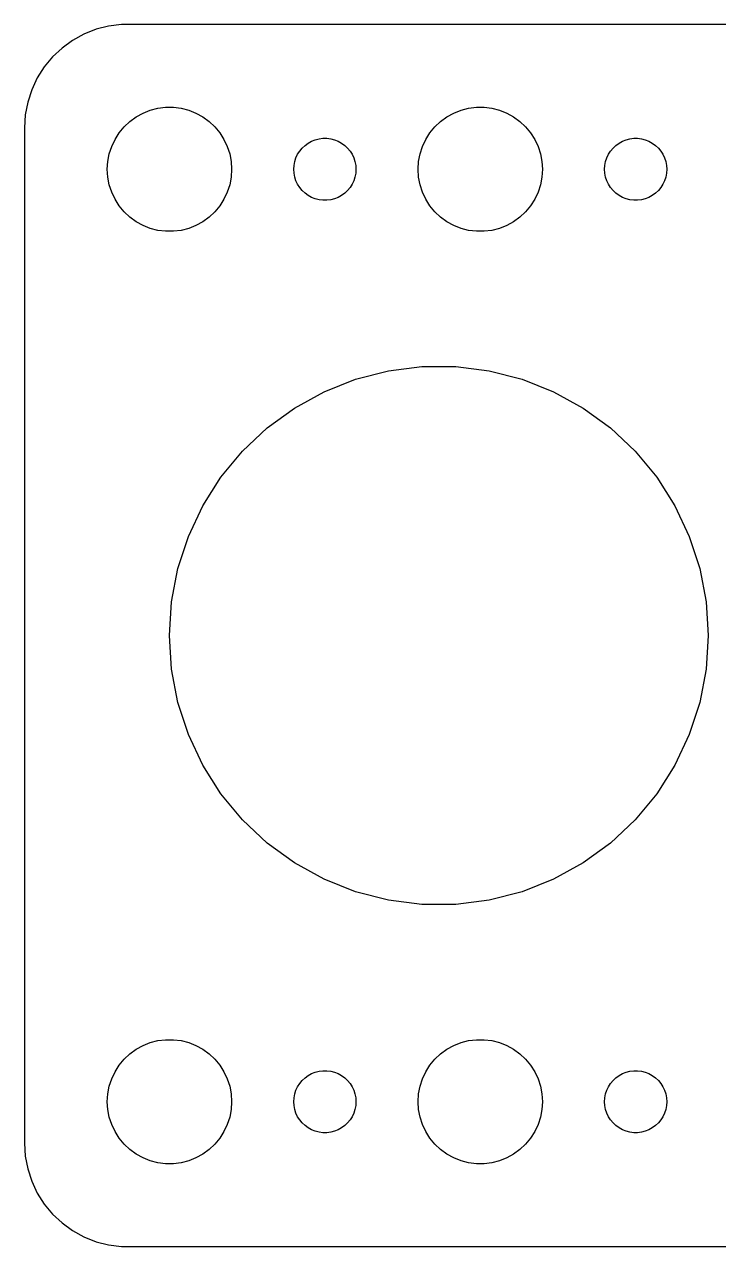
# Model space of a CAD drawing. Header units: metres. Extents: x -82 to 82, y 40 to 98.
# Drawn here: x -82 to -48.5, y 39.5 to 98.5 of the extents above; entities that cross this region are included whole.
import ezdxf

# ---------------------------------------------------------------- set-up
doc = ezdxf.new("R2010")
doc.units = ezdxf.units.M

msp = doc.modelspace()

# ---------------------------------------------------------------- linework, layer by layer
for p, q in [((-79.1289, 98.0241), (-79.6791, 97.7216)), ((-78.5451, 98.2553), (-79.1289, 98.0241)), ((-77.9369, 98.4114), (-78.5451, 98.2553)), ((-77.3139, 98.4901), (-77.9369, 98.4114)), ((77.3139, 98.4901), (-77.3139, 98.4901)), ((-80.1871, 97.3526), (-80.6448, 96.9227)), ((-79.6791, 97.7216), (-80.1871, 97.3526)), ((-80.6448, 96.9227), (-81.0451, 96.4389)), ((-81.0451, 96.4389), (-81.3815, 95.9088)), ((-81.3815, 95.9088), (-81.6489, 95.3406)), ((-81.6489, 95.3406), (-81.8429, 94.7434)), ((-81.8429, 94.7434), (-81.9606, 94.1267)), ((-75.927, 94.3532), (-75.5621, 94.4469)), ((-75.5621, 94.4469), (-75.1884, 94.4941)), ((-75.1884, 94.4941), (-74.8116, 94.4941)), ((-74.8116, 94.4941), (-74.4379, 94.4469)), ((-74.4379, 94.4469), (-74.073, 94.3532)), ((-60.927, 94.3532), (-60.5621, 94.4469)), ((-60.5621, 94.4469), (-60.1884, 94.4941)), ((-60.1884, 94.4941), (-59.8116, 94.4941)), ((-59.8116, 94.4941), (-59.4379, 94.4469)), ((-59.4379, 94.4469), (-59.0729, 94.3532)), ((-81.9606, 94.1267), (-82, 93.5)), ((-77.1869, 93.5536), (-76.9123, 93.8115)), ((-76.9123, 93.8115), (-76.6075, 94.033)), ((-76.6075, 94.033), (-76.2773, 94.2145)), ((-76.2773, 94.2145), (-75.927, 94.3532)), ((-74.073, 94.3532), (-73.7227, 94.2145)), ((-73.7227, 94.2145), (-73.3925, 94.033)), ((-73.3925, 94.033), (-73.0877, 93.8115)), ((-73.0877, 93.8115), (-72.8131, 93.5536)), ((-62.1869, 93.5536), (-61.9123, 93.8115)), ((-61.9123, 93.8115), (-61.6075, 94.033)), ((-61.6075, 94.033), (-61.2773, 94.2145)), ((-61.2773, 94.2145), (-60.927, 94.3532)), ((-59.0729, 94.3532), (-58.7227, 94.2145)), ((-58.7227, 94.2145), (-58.3925, 94.033)), ((-58.3925, 94.033), (-58.0877, 93.8115)), ((-58.0877, 93.8115), (-57.8131, 93.5536)), ((-82, 93.5), (-82, 44.5)), ((-77.6289, 92.9453), (-77.427, 93.2634)), ((-77.427, 93.2634), (-77.1869, 93.5536)), ((-72.8131, 93.5536), (-72.573, 93.2634)), ((-72.573, 93.2634), (-72.3711, 92.9453)), ((-62.6289, 92.9453), (-62.427, 93.2634)), ((-62.427, 93.2634), (-62.1869, 93.5536)), ((-57.8131, 93.5536), (-57.5729, 93.2634)), ((-57.5729, 93.2634), (-57.3711, 92.9453)), ((-77.9057, 92.2461), (-77.7893, 92.6044)), ((-77.7893, 92.6044), (-77.6289, 92.9453)), ((-72.3711, 92.9453), (-72.2107, 92.6044)), ((-72.2107, 92.6044), (-72.0943, 92.2461)), ((-68.5934, 92.5268), (-68.4561, 92.6558)), ((-68.4561, 92.6558), (-68.3037, 92.7665)), ((-68.3037, 92.7665), (-68.1387, 92.8572)), ((-68.1387, 92.8572), (-67.9635, 92.9266)), ((-67.9635, 92.9266), (-67.7811, 92.9734)), ((-67.7811, 92.9734), (-67.5942, 92.997)), ((-67.5942, 92.997), (-67.4058, 92.997)), ((-67.4058, 92.997), (-67.2189, 92.9734)), ((-67.2189, 92.9734), (-67.0365, 92.9266)), ((-67.0365, 92.9266), (-66.8613, 92.8572)), ((-66.8613, 92.8572), (-66.6963, 92.7665)), ((-66.6963, 92.7665), (-66.5439, 92.6558)), ((-66.5439, 92.6558), (-66.4065, 92.5268)), ((-62.9057, 92.2461), (-62.7893, 92.6044)), ((-62.7893, 92.6044), (-62.6289, 92.9453)), ((-57.3711, 92.9453), (-57.2107, 92.6044)), ((-57.2107, 92.6044), (-57.0942, 92.2461)), ((-53.5934, 92.5268), (-53.4561, 92.6558)), ((-53.4561, 92.6558), (-53.3037, 92.7665)), ((-53.3037, 92.7665), (-53.1387, 92.8572)), ((-53.1387, 92.8572), (-52.9635, 92.9266)), ((-52.9635, 92.9266), (-52.7811, 92.9734)), ((-52.7811, 92.9734), (-52.5942, 92.997)), ((-52.5942, 92.997), (-52.4058, 92.997)), ((-52.4058, 92.997), (-52.2189, 92.9734)), ((-52.2189, 92.9734), (-52.0365, 92.9266)), ((-52.0365, 92.9266), (-51.8613, 92.8572)), ((-51.8613, 92.8572), (-51.6963, 92.7665)), ((-51.6963, 92.7665), (-51.5439, 92.6558)), ((-51.5439, 92.6558), (-51.4065, 92.5268)), ((-77.9763, 91.876), (-77.9057, 92.2461)), ((-72.0943, 92.2461), (-72.0237, 91.876)), ((-68.9529, 91.873), (-68.8947, 92.0522)), ((-68.8947, 92.0522), (-68.8145, 92.2226)), ((-68.8145, 92.2226), (-68.7135, 92.3817)), ((-68.7135, 92.3817), (-68.5934, 92.5268)), ((-66.4065, 92.5268), (-66.2865, 92.3817)), ((-66.2865, 92.3817), (-66.1855, 92.2226)), ((-66.1855, 92.2226), (-66.1053, 92.0522)), ((-66.1053, 92.0522), (-66.0471, 91.873)), ((-62.9763, 91.876), (-62.9057, 92.2461)), ((-57.0942, 92.2461), (-57.0237, 91.876)), ((-53.9529, 91.873), (-53.8947, 92.0522)), ((-53.8947, 92.0522), (-53.8145, 92.2226)), ((-53.8145, 92.2226), (-53.7135, 92.3817)), ((-53.7135, 92.3817), (-53.5934, 92.5268)), ((-51.4065, 92.5268), (-51.2865, 92.3817)), ((-51.2865, 92.3817), (-51.1855, 92.2226)), ((-51.1855, 92.2226), (-51.1053, 92.0522)), ((-51.1053, 92.0522), (-51.0471, 91.873)), ((-78, 91.5), (-77.9763, 91.876)), ((-77.9763, 91.124), (-78, 91.5)), ((-72.0237, 91.876), (-72, 91.5)), ((-72, 91.5), (-72.0237, 91.124)), ((-69, 91.5), (-68.9882, 91.688)), ((-68.9882, 91.312), (-69, 91.5)), ((-68.9882, 91.688), (-68.9529, 91.873)), ((-66.0471, 91.873), (-66.0118, 91.688)), ((-66.0118, 91.688), (-66, 91.5)), ((-66, 91.5), (-66.0118, 91.312)), ((-63, 91.5), (-62.9763, 91.876)), ((-62.9763, 91.124), (-63, 91.5)), ((-57.0237, 91.876), (-57, 91.5)), ((-57, 91.5), (-57.0237, 91.124)), ((-54, 91.5), (-53.9882, 91.688)), ((-53.9882, 91.312), (-54, 91.5)), ((-53.9882, 91.688), (-53.9529, 91.873)), ((-51.0471, 91.873), (-51.0118, 91.688)), ((-51.0118, 91.688), (-51, 91.5)), ((-51, 91.5), (-51.0118, 91.312)), ((-77.9057, 90.7539), (-77.9763, 91.124)), ((-72.0237, 91.124), (-72.0943, 90.7539)), ((-68.9529, 91.127), (-68.9882, 91.312)), ((-68.8947, 90.9478), (-68.9529, 91.127)), ((-68.8145, 90.7774), (-68.8947, 90.9478)), ((-66.1053, 90.9478), (-66.1855, 90.7774)), ((-66.0471, 91.127), (-66.1053, 90.9478)), ((-66.0118, 91.312), (-66.0471, 91.127)), ((-62.9057, 90.7539), (-62.9763, 91.124)), ((-57.0237, 91.124), (-57.0942, 90.7539)), ((-53.9529, 91.127), (-53.9882, 91.312)), ((-53.8947, 90.9478), (-53.9529, 91.127)), ((-53.8145, 90.7774), (-53.8947, 90.9478)), ((-51.1053, 90.9478), (-51.1855, 90.7774)), ((-51.0471, 91.127), (-51.1053, 90.9478)), ((-51.0118, 91.312), (-51.0471, 91.127)), ((-77.7893, 90.3956), (-77.9057, 90.7539)), ((-77.6289, 90.0547), (-77.7893, 90.3956)), ((-72.2107, 90.3956), (-72.3711, 90.0547)), ((-72.0943, 90.7539), (-72.2107, 90.3956)), ((-68.7135, 90.6183), (-68.8145, 90.7774)), ((-68.5934, 90.4732), (-68.7135, 90.6183)), ((-68.4561, 90.3442), (-68.5934, 90.4732)), ((-68.3037, 90.2335), (-68.4561, 90.3442)), ((-66.5439, 90.3442), (-66.6963, 90.2335)), ((-66.4065, 90.4732), (-66.5439, 90.3442)), ((-66.2865, 90.6183), (-66.4065, 90.4732)), ((-66.1855, 90.7774), (-66.2865, 90.6183)), ((-62.7893, 90.3956), (-62.9057, 90.7539)), ((-62.6289, 90.0547), (-62.7893, 90.3956)), ((-57.2107, 90.3956), (-57.3711, 90.0547)), ((-57.0942, 90.7539), (-57.2107, 90.3956)), ((-53.7135, 90.6183), (-53.8145, 90.7774)), ((-53.5934, 90.4732), (-53.7135, 90.6183)), ((-53.4561, 90.3442), (-53.5934, 90.4732)), ((-53.3037, 90.2335), (-53.4561, 90.3442)), ((-51.5439, 90.3442), (-51.6963, 90.2335)), ((-51.4065, 90.4732), (-51.5439, 90.3442)), ((-51.2865, 90.6183), (-51.4065, 90.4732)), ((-51.1855, 90.7774), (-51.2865, 90.6183)), ((-77.427, 89.7366), (-77.6289, 90.0547)), ((-77.1869, 89.4464), (-77.427, 89.7366)), ((-72.573, 89.7366), (-72.8131, 89.4464)), ((-72.3711, 90.0547), (-72.573, 89.7366)), ((-68.1387, 90.1427), (-68.3037, 90.2335)), ((-67.9635, 90.0734), (-68.1387, 90.1427)), ((-67.7811, 90.0266), (-67.9635, 90.0734)), ((-67.5942, 90.003), (-67.7811, 90.0266)), ((-67.4058, 90.003), (-67.5942, 90.003)), ((-67.2189, 90.0266), (-67.4058, 90.003)), ((-67.0365, 90.0734), (-67.2189, 90.0266)), ((-66.8613, 90.1427), (-67.0365, 90.0734)), ((-66.6963, 90.2335), (-66.8613, 90.1427)), ((-62.427, 89.7366), (-62.6289, 90.0547)), ((-62.1869, 89.4464), (-62.427, 89.7366)), ((-57.5729, 89.7366), (-57.8131, 89.4464)), ((-57.3711, 90.0547), (-57.5729, 89.7366)), ((-53.1387, 90.1427), (-53.3037, 90.2335)), ((-52.9635, 90.0734), (-53.1387, 90.1427)), ((-52.7811, 90.0266), (-52.9635, 90.0734)), ((-52.5942, 90.003), (-52.7811, 90.0266)), ((-52.4058, 90.003), (-52.5942, 90.003)), ((-52.2189, 90.0266), (-52.4058, 90.003)), ((-52.0365, 90.0734), (-52.2189, 90.0266)), ((-51.8613, 90.1427), (-52.0365, 90.0734)), ((-51.6963, 90.2335), (-51.8613, 90.1427)), ((-76.9123, 89.1884), (-77.1869, 89.4464)), ((-76.6075, 88.967), (-76.9123, 89.1884)), ((-73.0877, 89.1884), (-73.3925, 88.967)), ((-72.8131, 89.4464), (-73.0877, 89.1884)), ((-61.9123, 89.1884), (-62.1869, 89.4464)), ((-61.6075, 88.967), (-61.9123, 89.1884)), ((-58.0877, 89.1884), (-58.3925, 88.967)), ((-57.8131, 89.4464), (-58.0877, 89.1884)), ((-76.2773, 88.7855), (-76.6075, 88.967)), ((-75.927, 88.6468), (-76.2773, 88.7855)), ((-75.5621, 88.5531), (-75.927, 88.6468)), ((-75.1884, 88.5059), (-75.5621, 88.5531)), ((-74.8116, 88.5059), (-75.1884, 88.5059)), ((-74.4379, 88.5531), (-74.8116, 88.5059)), ((-74.073, 88.6468), (-74.4379, 88.5531)), ((-73.7227, 88.7855), (-74.073, 88.6468)), ((-73.3925, 88.967), (-73.7227, 88.7855)), ((-61.2773, 88.7855), (-61.6075, 88.967)), ((-60.927, 88.6468), (-61.2773, 88.7855)), ((-60.5621, 88.5531), (-60.927, 88.6468)), ((-60.1884, 88.5059), (-60.5621, 88.5531)), ((-59.8116, 88.5059), (-60.1884, 88.5059)), ((-59.4379, 88.5531), (-59.8116, 88.5059)), ((-59.0729, 88.6468), (-59.4379, 88.5531)), ((-58.7227, 88.7855), (-59.0729, 88.6468)), ((-58.3925, 88.967), (-58.7227, 88.7855)), ((-66.0172, 81.3637), (-64.436, 81.7697)), ((-64.436, 81.7697), (-62.8163, 81.9743)), ((-62.8163, 81.9743), (-61.1837, 81.9743)), ((-61.1837, 81.9743), (-59.564, 81.7697)), ((-59.564, 81.7697), (-57.9828, 81.3637)), ((-67.5351, 80.7627), (-66.0172, 81.3637)), ((-57.9828, 81.3637), (-56.4649, 80.7627)), ((-68.9657, 79.9763), (-67.5351, 80.7627)), ((-56.4649, 80.7627), (-55.0342, 79.9763)), ((-70.2865, 79.0167), (-68.9657, 79.9763)), ((-55.0342, 79.9763), (-53.7135, 79.0167)), ((-71.4766, 77.8991), (-70.2865, 79.0167)), ((-53.7135, 79.0167), (-52.5234, 77.8991)), ((-72.5172, 76.6412), (-71.4766, 77.8991)), ((-52.5234, 77.8991), (-51.4828, 76.6412)), ((-73.392, 75.2628), (-72.5172, 76.6412)), ((-51.4828, 76.6412), (-50.608, 75.2628)), ((-74.0871, 73.7856), (-73.392, 75.2628)), ((-50.608, 75.2628), (-49.9129, 73.7856)), ((-74.5916, 72.233), (-74.0871, 73.7856)), ((-49.9129, 73.7856), (-49.4084, 72.233)), ((-74.8975, 70.6293), (-74.5916, 72.233)), ((-49.4084, 72.233), (-49.1025, 70.6293)), ((-75, 69), (-74.8975, 70.6293)), ((-49.1025, 70.6293), (-49, 69)), ((-74.8975, 67.3707), (-75, 69)), ((-49, 69), (-49.1025, 67.3707)), ((-74.5916, 65.767), (-74.8975, 67.3707)), ((-49.1025, 67.3707), (-49.4084, 65.767)), ((-74.0871, 64.2144), (-74.5916, 65.767)), ((-49.4084, 65.767), (-49.9129, 64.2144)), ((-73.392, 62.7372), (-74.0871, 64.2144)), ((-49.9129, 64.2144), (-50.608, 62.7372)), ((-72.5172, 61.3588), (-73.392, 62.7372)), ((-50.608, 62.7372), (-51.4828, 61.3588)), ((-71.4766, 60.1009), (-72.5172, 61.3588)), ((-51.4828, 61.3588), (-52.5234, 60.1009)), ((-70.2865, 58.9833), (-71.4766, 60.1009)), ((-52.5234, 60.1009), (-53.7135, 58.9833)), ((-68.9657, 58.0237), (-70.2865, 58.9833)), ((-53.7135, 58.9833), (-55.0342, 58.0237)), ((-67.5351, 57.2373), (-68.9657, 58.0237)), ((-55.0342, 58.0237), (-56.4649, 57.2373)), ((-66.0172, 56.6363), (-67.5351, 57.2373)), ((-56.4649, 57.2373), (-57.9828, 56.6363)), ((-64.436, 56.2303), (-66.0172, 56.6363)), ((-57.9828, 56.6363), (-59.564, 56.2303)), ((-62.8163, 56.0257), (-64.436, 56.2303)), ((-59.564, 56.2303), (-61.1837, 56.0257)), ((-61.1837, 56.0257), (-62.8163, 56.0257)), ((-76.9123, 48.8116), (-76.6075, 49.033)), ((-76.6075, 49.033), (-76.2773, 49.2145)), ((-76.2773, 49.2145), (-75.927, 49.3532)), ((-75.927, 49.3532), (-75.5621, 49.4469)), ((-75.5621, 49.4469), (-75.1884, 49.4941)), ((-75.1884, 49.4941), (-74.8116, 49.4941)), ((-74.8116, 49.4941), (-74.4379, 49.4469)), ((-74.4379, 49.4469), (-74.073, 49.3532)), ((-74.073, 49.3532), (-73.7227, 49.2145)), ((-73.7227, 49.2145), (-73.3925, 49.033)), ((-73.3925, 49.033), (-73.0877, 48.8116)), ((-61.9123, 48.8116), (-61.6075, 49.033)), ((-61.6075, 49.033), (-61.2773, 49.2145)), ((-61.2773, 49.2145), (-60.927, 49.3532)), ((-60.927, 49.3532), (-60.5621, 49.4469)), ((-60.5621, 49.4469), (-60.1884, 49.4941)), ((-60.1884, 49.4941), (-59.8116, 49.4941)), ((-59.8116, 49.4941), (-59.4379, 49.4469)), ((-59.4379, 49.4469), (-59.0729, 49.3532)), ((-59.0729, 49.3532), (-58.7227, 49.2145)), ((-58.7227, 49.2145), (-58.3925, 49.033)), ((-58.3925, 49.033), (-58.0877, 48.8116)), ((-77.427, 48.2634), (-77.1869, 48.5536)), ((-77.1869, 48.5536), (-76.9123, 48.8116)), ((-73.0877, 48.8116), (-72.8131, 48.5536)), ((-72.8131, 48.5536), (-72.573, 48.2634)), ((-62.427, 48.2634), (-62.1869, 48.5536)), ((-62.1869, 48.5536), (-61.9123, 48.8116)), ((-58.0877, 48.8116), (-57.8131, 48.5536)), ((-57.8131, 48.5536), (-57.5729, 48.2634)), ((-77.7893, 47.6044), (-77.6289, 47.9453)), ((-77.6289, 47.9453), (-77.427, 48.2634)), ((-72.573, 48.2634), (-72.3711, 47.9453)), ((-72.3711, 47.9453), (-72.2107, 47.6044)), ((-68.3037, 47.7665), (-68.1387, 47.8573)), ((-68.1387, 47.8573), (-67.9635, 47.9266)), ((-67.9635, 47.9266), (-67.7811, 47.9734)), ((-67.7811, 47.9734), (-67.5942, 47.997)), ((-67.5942, 47.997), (-67.4058, 47.997)), ((-67.4058, 47.997), (-67.2189, 47.9734)), ((-67.2189, 47.9734), (-67.0365, 47.9266)), ((-67.0365, 47.9266), (-66.8613, 47.8573)), ((-66.8613, 47.8573), (-66.6963, 47.7665)), ((-62.7893, 47.6044), (-62.6289, 47.9453)), ((-62.6289, 47.9453), (-62.427, 48.2634)), ((-57.5729, 48.2634), (-57.3711, 47.9453)), ((-57.3711, 47.9453), (-57.2107, 47.6044)), ((-53.3037, 47.7665), (-53.1387, 47.8573)), ((-53.1387, 47.8573), (-52.9635, 47.9266)), ((-52.9635, 47.9266), (-52.7811, 47.9734)), ((-52.7811, 47.9734), (-52.5942, 47.997)), ((-52.5942, 47.997), (-52.4058, 47.997)), ((-52.4058, 47.997), (-52.2189, 47.9734)), ((-52.2189, 47.9734), (-52.0365, 47.9266)), ((-52.0365, 47.9266), (-51.8613, 47.8573)), ((-51.8613, 47.8573), (-51.6963, 47.7665)), ((-77.9763, 46.876), (-77.9057, 47.2461)), ((-77.9057, 47.2461), (-77.7893, 47.6044)), ((-72.2107, 47.6044), (-72.0943, 47.2461)), ((-72.0943, 47.2461), (-72.0237, 46.876)), ((-68.8947, 47.0522), (-68.8145, 47.2226)), ((-68.8145, 47.2226), (-68.7135, 47.3817)), ((-68.7135, 47.3817), (-68.5934, 47.5268)), ((-68.5934, 47.5268), (-68.4561, 47.6558)), ((-68.4561, 47.6558), (-68.3037, 47.7665)), ((-66.6963, 47.7665), (-66.5439, 47.6558)), ((-66.5439, 47.6558), (-66.4065, 47.5268)), ((-66.4065, 47.5268), (-66.2865, 47.3817)), ((-66.2865, 47.3817), (-66.1855, 47.2226)), ((-66.1855, 47.2226), (-66.1053, 47.0522)), ((-62.9763, 46.876), (-62.9057, 47.2461)), ((-62.9057, 47.2461), (-62.7893, 47.6044)), ((-57.2107, 47.6044), (-57.0942, 47.2461)), ((-57.0942, 47.2461), (-57.0237, 46.876)), ((-53.8947, 47.0522), (-53.8145, 47.2226)), ((-53.8145, 47.2226), (-53.7135, 47.3817)), ((-53.7135, 47.3817), (-53.5934, 47.5268)), ((-53.5934, 47.5268), (-53.4561, 47.6558)), ((-53.4561, 47.6558), (-53.3037, 47.7665)), ((-51.6963, 47.7665), (-51.5439, 47.6558)), ((-51.5439, 47.6558), (-51.4065, 47.5268)), ((-51.4065, 47.5268), (-51.2865, 47.3817)), ((-51.2865, 47.3817), (-51.1855, 47.2226)), ((-51.1855, 47.2226), (-51.1053, 47.0522)), ((-78, 46.5), (-77.9763, 46.876)), ((-72.0237, 46.876), (-72, 46.5)), ((-69, 46.5), (-68.9882, 46.688)), ((-68.9882, 46.688), (-68.9529, 46.873)), ((-68.9529, 46.873), (-68.8947, 47.0522)), ((-66.1053, 47.0522), (-66.0471, 46.873)), ((-66.0471, 46.873), (-66.0118, 46.688)), ((-66.0118, 46.688), (-66, 46.5)), ((-63, 46.5), (-62.9763, 46.876)), ((-57.0237, 46.876), (-57, 46.5)), ((-54, 46.5), (-53.9882, 46.688)), ((-53.9882, 46.688), (-53.9529, 46.873)), ((-53.9529, 46.873), (-53.8947, 47.0522)), ((-51.1053, 47.0522), (-51.0471, 46.873)), ((-51.0471, 46.873), (-51.0118, 46.688)), ((-51.0118, 46.688), (-51, 46.5)), ((-77.9763, 46.124), (-78, 46.5)), ((-77.9057, 45.7539), (-77.9763, 46.124)), ((-72.0237, 46.124), (-72.0943, 45.7539)), ((-72, 46.5), (-72.0237, 46.124)), ((-68.9882, 46.312), (-69, 46.5)), ((-68.9529, 46.127), (-68.9882, 46.312)), ((-68.8947, 45.9478), (-68.9529, 46.127)), ((-66.0471, 46.127), (-66.1053, 45.9478)), ((-66.0118, 46.312), (-66.0471, 46.127)), ((-66, 46.5), (-66.0118, 46.312)), ((-62.9763, 46.124), (-63, 46.5)), ((-62.9057, 45.7539), (-62.9763, 46.124)), ((-57.0237, 46.124), (-57.0942, 45.7539)), ((-57, 46.5), (-57.0237, 46.124)), ((-53.9882, 46.312), (-54, 46.5)), ((-53.9529, 46.127), (-53.9882, 46.312)), ((-53.8947, 45.9478), (-53.9529, 46.127)), ((-51.0471, 46.127), (-51.1053, 45.9478)), ((-51.0118, 46.312), (-51.0471, 46.127)), ((-51, 46.5), (-51.0118, 46.312)), ((-77.7893, 45.3956), (-77.9057, 45.7539)), ((-72.0943, 45.7539), (-72.2107, 45.3956)), ((-68.8145, 45.7774), (-68.8947, 45.9478)), ((-68.7135, 45.6183), (-68.8145, 45.7774)), ((-68.5934, 45.4732), (-68.7135, 45.6183)), ((-68.4561, 45.3442), (-68.5934, 45.4732)), ((-66.4065, 45.4732), (-66.5439, 45.3442)), ((-66.2865, 45.6183), (-66.4065, 45.4732)), ((-66.1855, 45.7774), (-66.2865, 45.6183)), ((-66.1053, 45.9478), (-66.1855, 45.7774)), ((-62.7893, 45.3956), (-62.9057, 45.7539)), ((-57.0942, 45.7539), (-57.2107, 45.3956)), ((-53.8145, 45.7774), (-53.8947, 45.9478)), ((-53.7135, 45.6183), (-53.8145, 45.7774)), ((-53.5934, 45.4732), (-53.7135, 45.6183)), ((-53.4561, 45.3442), (-53.5934, 45.4732)), ((-51.4065, 45.4732), (-51.5439, 45.3442)), ((-51.2865, 45.6183), (-51.4065, 45.4732)), ((-51.1855, 45.7774), (-51.2865, 45.6183)), ((-51.1053, 45.9478), (-51.1855, 45.7774)), ((-77.6289, 45.0547), (-77.7893, 45.3956)), ((-77.427, 44.7366), (-77.6289, 45.0547)), ((-72.3711, 45.0547), (-72.573, 44.7366)), ((-72.2107, 45.3956), (-72.3711, 45.0547)), ((-68.3037, 45.2335), (-68.4561, 45.3442)), ((-68.1387, 45.1428), (-68.3037, 45.2335)), ((-67.9635, 45.0734), (-68.1387, 45.1428)), ((-67.7811, 45.0266), (-67.9635, 45.0734)), ((-67.5942, 45.003), (-67.7811, 45.0266)), ((-67.4058, 45.003), (-67.5942, 45.003)), ((-67.2189, 45.0266), (-67.4058, 45.003)), ((-67.0365, 45.0734), (-67.2189, 45.0266)), ((-66.8613, 45.1428), (-67.0365, 45.0734)), ((-66.6963, 45.2335), (-66.8613, 45.1428)), ((-66.5439, 45.3442), (-66.6963, 45.2335)), ((-62.6289, 45.0547), (-62.7893, 45.3956)), ((-62.427, 44.7366), (-62.6289, 45.0547)), ((-57.3711, 45.0547), (-57.5729, 44.7366)), ((-57.2107, 45.3956), (-57.3711, 45.0547)), ((-53.3037, 45.2335), (-53.4561, 45.3442)), ((-53.1387, 45.1428), (-53.3037, 45.2335)), ((-52.9635, 45.0734), (-53.1387, 45.1428)), ((-52.7811, 45.0266), (-52.9635, 45.0734)), ((-52.5942, 45.003), (-52.7811, 45.0266)), ((-52.4058, 45.003), (-52.5942, 45.003)), ((-52.2189, 45.0266), (-52.4058, 45.003)), ((-52.0365, 45.0734), (-52.2189, 45.0266)), ((-51.8613, 45.1428), (-52.0365, 45.0734)), ((-51.6963, 45.2335), (-51.8613, 45.1428)), ((-51.5439, 45.3442), (-51.6963, 45.2335)), ((-82, 44.5), (-81.9606, 43.8733)), ((-77.1869, 44.4464), (-77.427, 44.7366)), ((-76.9123, 44.1885), (-77.1869, 44.4464)), ((-72.8131, 44.4464), (-73.0877, 44.1885)), ((-72.573, 44.7366), (-72.8131, 44.4464)), ((-62.1869, 44.4464), (-62.427, 44.7366)), ((-61.9123, 44.1885), (-62.1869, 44.4464)), ((-57.8131, 44.4464), (-58.0877, 44.1885)), ((-57.5729, 44.7366), (-57.8131, 44.4464)), ((-81.9606, 43.8733), (-81.8429, 43.2566)), ((-76.6075, 43.967), (-76.9123, 44.1885)), ((-76.2773, 43.7855), (-76.6075, 43.967)), ((-75.927, 43.6468), (-76.2773, 43.7855)), ((-75.5621, 43.5531), (-75.927, 43.6468)), ((-74.073, 43.6468), (-74.4379, 43.5531)), ((-73.7227, 43.7855), (-74.073, 43.6468)), ((-73.3925, 43.967), (-73.7227, 43.7855)), ((-73.0877, 44.1885), (-73.3925, 43.967)), ((-61.6075, 43.967), (-61.9123, 44.1885)), ((-61.2773, 43.7855), (-61.6075, 43.967)), ((-60.927, 43.6468), (-61.2773, 43.7855)), ((-60.5621, 43.5531), (-60.927, 43.6468)), ((-59.0729, 43.6468), (-59.4379, 43.5531)), ((-58.7227, 43.7855), (-59.0729, 43.6468)), ((-58.3925, 43.967), (-58.7227, 43.7855)), ((-58.0877, 44.1885), (-58.3925, 43.967)), ((-81.8429, 43.2566), (-81.6489, 42.6594)), ((-75.1884, 43.5059), (-75.5621, 43.5531)), ((-74.8116, 43.5059), (-75.1884, 43.5059)), ((-74.4379, 43.5531), (-74.8116, 43.5059)), ((-60.1884, 43.5059), (-60.5621, 43.5531)), ((-59.8116, 43.5059), (-60.1884, 43.5059)), ((-59.4379, 43.5531), (-59.8116, 43.5059)), ((-81.6489, 42.6594), (-81.3815, 42.0912)), ((-81.3815, 42.0912), (-81.0451, 41.5611)), ((-81.0451, 41.5611), (-80.6448, 41.0773)), ((-80.6448, 41.0773), (-80.1871, 40.6474)), ((-80.1871, 40.6474), (-79.6791, 40.2784)), ((-79.6791, 40.2784), (-79.1289, 39.9759)), ((-79.1289, 39.9759), (-78.5451, 39.7447)), ((-78.5451, 39.7447), (-77.9369, 39.5886)), ((-77.9369, 39.5886), (-77.3139, 39.5099)), ((-77.3139, 39.5099), (77.3139, 39.5099))]:
    msp.add_line(p, q)

doc.saveas('drawing.dxf')
